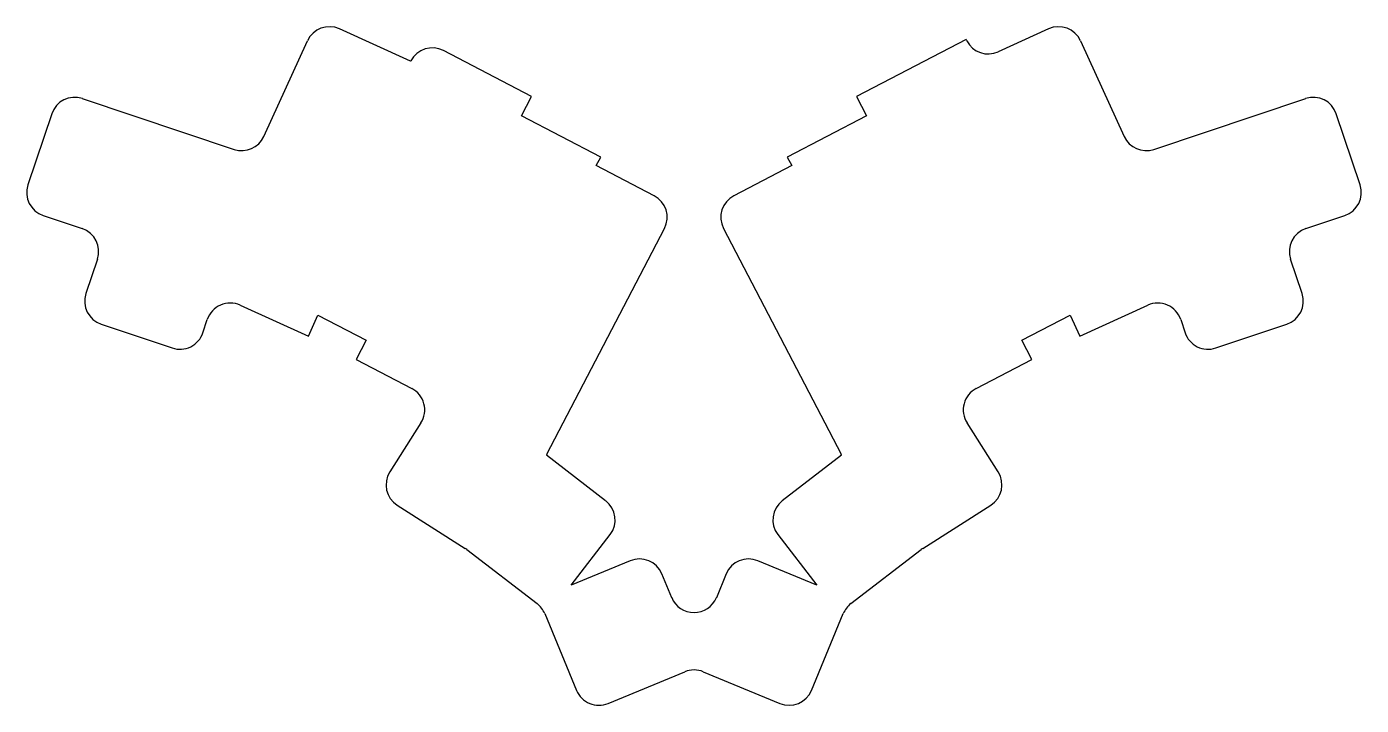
# Model space of a CAD drawing. Header units: millimetres. Extents: x 35 to 311, y -215 to -74.
import ezdxf

# ---------------------------------------------------------------- set-up
doc = ezdxf.new("R2010")
doc.units = ezdxf.units.MM

msp = doc.modelspace()

# ---------------------------------------------------------------- linework, layer by layer
for p, q in [((83.92, -96.91), (92.93, -77.14)), ((114.26, -81.37), (99.55, -74.66)), ((229.1, -76.85), (206.48, -88.62)), ((229.26, -77.16), (229.1, -76.85)), ((246.16, -74.66), (235.77, -79.4)), ((252.79, -77.14), (261.79, -96.91)), ((139.24, -88.62), (121.05, -79.16)), ((114.31, -81.28), (114.26, -81.37)), ((46.38, -89.07), (77.78, -99.58)), ((137.16, -92.61), (139.24, -88.62)), ((206.48, -88.62), (208.55, -92.61)), ((267.93, -99.58), (299.33, -89.07)), ((40.06, -92.23), (35.14, -106.92)), ((153.57, -101.16), (137.16, -92.61)), ((208.55, -92.61), (192.14, -101.16)), ((310.57, -106.92), (305.66, -92.23)), ((152.64, -102.93), (153.57, -101.16)), ((192.14, -101.16), (193.07, -102.93)), ((164.62, -109.16), (152.64, -102.93)), ((193.07, -102.93), (181.09, -109.16)), ((38.29, -113.25), (46.35, -115.95)), ((299.36, -115.95), (307.42, -113.25)), ((142.43, -162.61), (166.75, -115.91)), ((178.97, -115.91), (203.28, -162.61)), ((49.51, -122.28), (47.13, -129.39)), ((298.58, -129.39), (296.2, -122.28)), ((79.04, -131.8), (93.12, -138.22)), ((252.6, -138.22), (266.68, -131.8)), ((71.31, -137.48), (72.22, -134.76)), ((93.12, -138.22), (95.1, -133.85)), ((95.1, -133.85), (105.09, -139.05)), ((240.62, -139.05), (250.61, -133.85)), ((250.61, -133.85), (252.6, -138.22)), ((273.49, -134.76), (274.4, -137.48)), ((50.28, -135.72), (64.98, -140.64)), ((280.73, -140.64), (295.43, -135.72)), ((105.09, -139.05), (103.01, -143.05)), ((242.7, -143.05), (240.62, -139.05)), ((103.01, -143.05), (114.49, -149.02)), ((231.23, -149.02), (242.7, -143.05)), ((116.39, -156.14), (109.96, -166.23)), ((235.75, -166.23), (229.32, -156.14)), ((142.37, -162.83), (142.49, -162.65)), ((142.49, -162.65), (142.43, -162.61)), ((203.28, -162.61), (203.23, -162.65)), ((203.23, -162.65), (203.35, -162.83)), ((154.59, -172.22), (142.37, -162.83)), ((203.35, -162.83), (191.12, -172.22)), ((111.49, -173.14), (125.52, -182.07)), ((220.19, -182.07), (234.22, -173.14)), ((147.49, -189.69), (155.52, -179.23)), ((190.2, -179.23), (198.23, -189.69)), ((125.88, -182.32), (140.42, -193.48)), ((159.67, -184.64), (147.49, -189.69)), ((198.23, -189.69), (186.04, -184.64)), ((205.29, -193.48), (219.84, -182.32)), ((168.24, -192.26), (166.2, -187.35)), ((179.51, -187.35), (177.48, -192.26)), ((141.99, -195.53), (148.58, -211.43)), ((197.14, -211.43), (203.72, -195.53)), ((155.11, -214.13), (170.94, -207.57)), ((174.77, -207.57), (190.6, -214.13))]:
    msp.add_line(p, q)
for centre, start, end in [((97.48, -79.21), 65.5, 155.5), ((248.24, -79.21), 24.5, 114.5), ((233.69, -74.85), 207.5, 294.5), ((118.74, -83.59), 62.5, 152.5), ((44.8, -93.81), 71.5, 161.5), ((300.91, -93.81), 18.5, 108.5), ((79.37, -94.83), 251.5, 335.5), ((266.34, -94.83), 204.5, 288.5), ((39.88, -108.51), 161.5, 251.5), ((305.83, -108.51), 288.5, 18.5), ((162.31, -113.6), 332.5, 62.5), ((183.4, -113.6), 117.5, 207.5), ((44.77, -120.69), 341.5, 71.5), ((300.95, -120.69), 108.5, 198.5), ((51.87, -130.98), 161.5, 251.5), ((293.84, -130.98), 288.5, 18.5), ((76.96, -136.35), 65.5, 161.5), ((268.75, -136.35), 18.5, 114.5), ((66.57, -135.9), 251.5, 341.5), ((279.14, -135.9), 198.5, 288.5), ((112.18, -153.45), 327.5, 62.5), ((233.53, -153.45), 117.5, 212.5), ((114.18, -168.92), 147.5, 237.5), ((231.53, -168.92), 302.5, 32.5), ((151.55, -176.18), 322.5, 52.5), ((194.16, -176.18), 127.5, 217.5), ((122.83, -186.29), 52.5, 57.5), ((222.88, -186.29), 122.5, 127.5), ((161.58, -189.26), 22.5, 112.5), ((184.13, -189.26), 67.5, 157.5), ((172.86, -190.34), 202.5, 337.5), ((137.37, -197.45), 22.5, 52.5), ((208.34, -197.45), 127.5, 157.5), ((172.86, -212.19), 67.5, 112.5), ((153.2, -209.51), 202.5, 292.5), ((192.52, -209.51), 247.5, 337.5)]:
    msp.add_arc(centre, 5, start, end)

doc.saveas('drawing.dxf')
